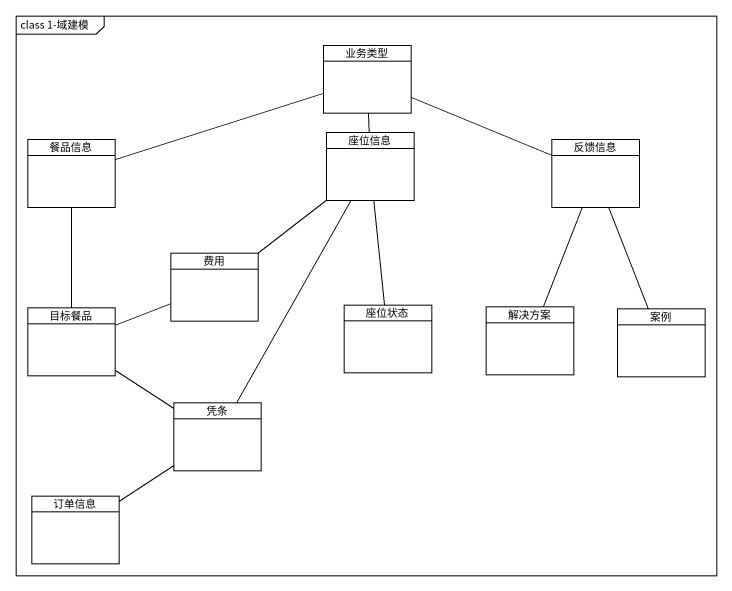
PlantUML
@startuml
mainframe class 1-域建模
hide circle
hide empty members
class 业务类型
class 餐品信息
class 座位信息
class 反馈信息
class 费用
class 目标餐品
class 座位状态
class 解决方案
class 案例
class 凭条
class 订单信息
业务类型 -left- 餐品信息
餐品信息 -- 目标餐品
座位信息 -up- 业务类型
反馈信息 -left- 业务类型
费用 -up- 座位信息
费用 -left- 目标餐品
目标餐品 -- 凭条
座位状态 -up- 座位信息
解决方案 -up- 反馈信息
案例 -up- 反馈信息
凭条 -up- 座位信息
订单信息 -up- 凭条
@enduml
